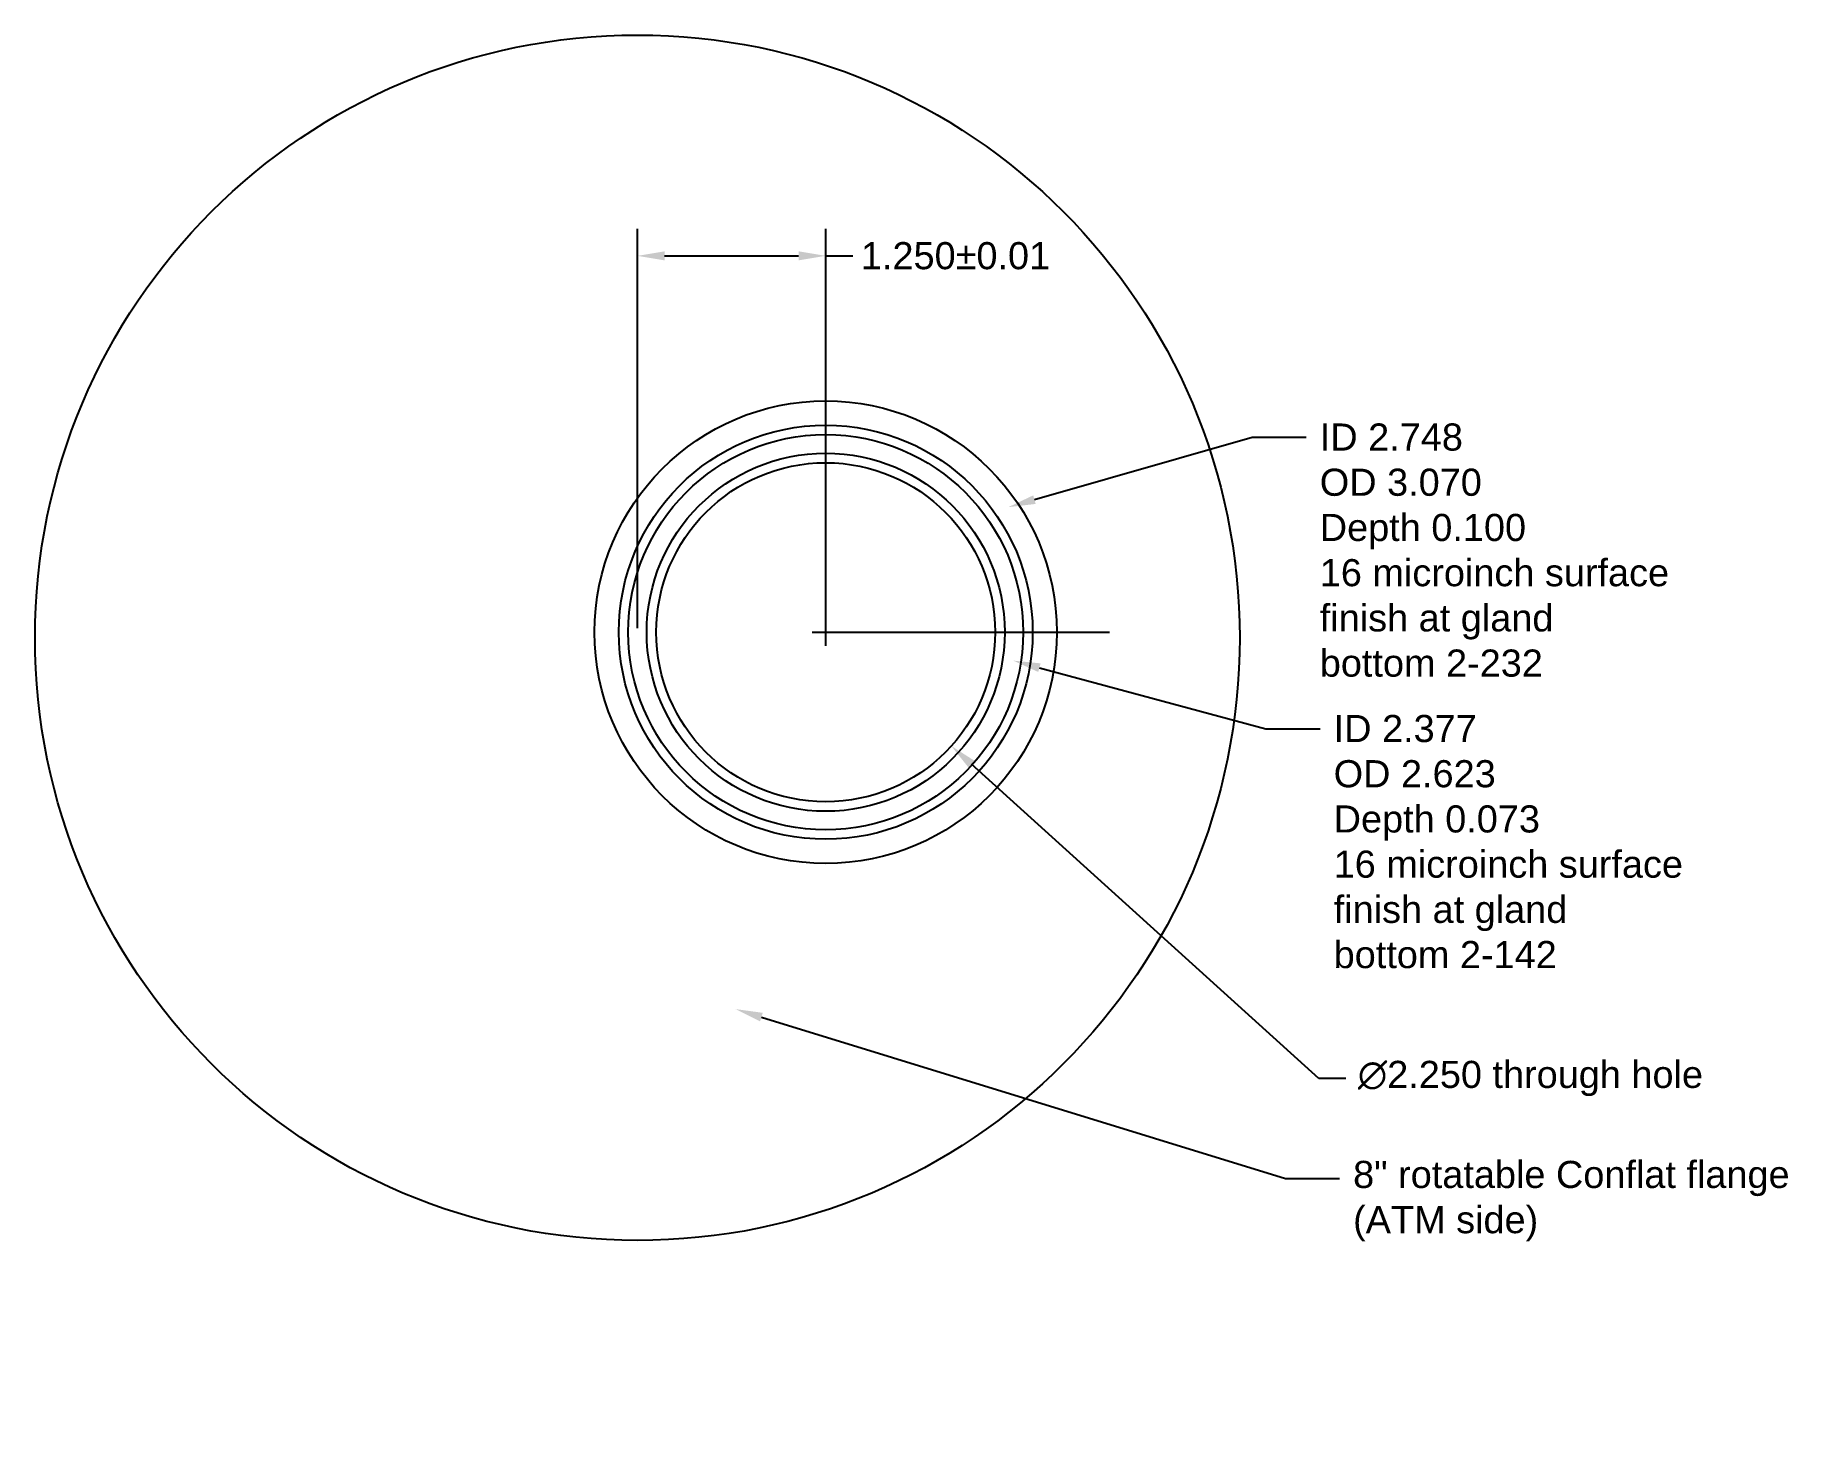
# Model space of a CAD drawing. Header units: inches. Extents: x -5.3 to 6.4, y -5.2 to 4.
import ezdxf
from ezdxf import colors
from ezdxf.entities.mleader import LeaderData, LeaderLine
from ezdxf.math import Vec2, Vec3

# ---------------------------------------------------------------- set-up
doc = ezdxf.new("R2010")
doc.units = ezdxf.units.IN
doc.header["$MEASUREMENT"] = 0
doc.styles.get("Standard").update_dxf_attribs({"font": 'arial.ttf'})
doc.dimstyles.get("Standard").update_dxf_attribs({"dimtxt": 0.18, "dimasz": 0.18, "dimexe": 0.18, "dimexo": 0.0625, "dimgap": 0.09, "dimtad": 0, "dimtih": 1, "dimtoh": 1, "dimdec": 4, "dimzin": 0, "dimdsep": 46, "dimtxsty": 'Standard', "dimcen": 0.09, "dimadec": 0, "dimazin": 0, "dimtfac": 1, "dimtdec": 4, "dimtofl": 0, "dimtmove": 0, "dimatfit": 3, "dimfxl": 1, "dimtolj": 1, "dimtzin": 0, "dimarcsym": 0})

# ---------------------------------------------------------------- blocks, each defined once
blk = doc.blocks.new('*D3')
at = {"color": 0, "lineweight": -2, "transparency": 16777216}
for p, q in [((-0.09, 0), (0.09, 0)), ((0, -0.09), (0, 0.09)), ((3.274, -2.962), (0.968, -0.876)), ((3.454, -2.962), (3.274, -2.962))]:
    blk.add_line(p, q, dxfattribs=at)
at = {"color": 0, "transparency": 16777216}
blk.add_solid([(0.988, -0.853), (0.948, -0.898), (0.834, -0.755)], dxfattribs=at)
at = {"layer": 'Defpoints', "color": 0, "transparency": 16777216}
for p in [(-0.834, 0.755), (0.834, -0.755)]:
    blk.add_point(p, dxfattribs=at)
at = {"color": 0, "transparency": 16777216, "insert": (4.68, -2.962), "char_height": 0.18, "attachment_point": 5}
blk.add_mtext('\\A1;∅2.250 through hole', dxfattribs=at)
blk = doc.blocks.new('*D4')
at = {"color": 0, "lineweight": -2, "transparency": 16777216}
for p, q in [((-1.25, 0.026), (-1.25, 2.678)), ((0, 0.062), (0, 2.678)), ((-1.07, 2.498), (-0.18, 2.498)), ((0, 2.498), (0.18, 2.498))]:
    blk.add_line(p, q, dxfattribs=at)
at = {"color": 0, "transparency": 16777216}
for points in [[(-1.07, 2.528), (-1.07, 2.468), (-1.25, 2.498)], [(-0.18, 2.528), (-0.18, 2.468), (0, 2.498)]]:
    blk.add_solid(points, dxfattribs=at)
at = {"layer": 'Defpoints', "color": 0, "transparency": 16777216}
for p in [(0, 2.498), (0, 0), (-1.25, -0.037)]:
    blk.add_point(p, dxfattribs=at)
at = {"color": 0, "transparency": 16777216, "insert": (0.862, 2.498), "char_height": 0.18, "width": 1.1249, "attachment_point": 5}
blk.add_mtext('\\A1;1.250%%P0.01', dxfattribs=at)

msp = doc.modelspace()

# ---------------------------------------------------------------- linework, layer by layer
msp.add_line((0, 0), (1.8854, 0))
for centre, radius in [((-1.2505, -0.0367), 4), ((0, 0), 1.535), ((0, 0), 1.374), ((0, 0), 1.3115), ((0, 0), 1.1885), ((0, 0), 1.125)]:
    msp.add_circle(centre, radius)

# ---------------------------------------------------------------- dimensions: what is measured, and where the dimension line sits
dim = msp.add_linear_dim(base=(0, 2.49769), p1=(-1.25046, -0.03668), p2=(0, 0), text='<>%%P0.01', dimstyle='Standard', override={"dimdec": 3})
dim.commit()
dim.dimension.update_dxf_attribs({"geometry": '*D4', "text_midpoint": (0.86157, 2.49769)})
dim = msp.add_diameter_dim_2p(p1=(-0.8342, 0.7548), p2=(0.8342, -0.7548), text='<> through hole', dimstyle='Standard', override={"dimdec": 3})
dim.commit()
dim.dimension.update_dxf_attribs({"geometry": '*D3', "text_midpoint": (4.6797, -2.962), "dimtype": 163})

# ---------------------------------------------------------------- leaders
ml = msp.add_multileader_mtext('Standard')
ml.set_content('ID 2.748\\POD 3.070\\PDepth 0.100\\P16 microinch surface \\Pfinish at gland bottom 2-232', color=256)
ml.set_leader_properties()
ml.build(insert=Vec2(0, 0))
ml.multileader.update_dxf_attribs({"dogleg_length": 0.36, "arrow_head_size": 0.18})
ctx = ml.context
ctx.base_point, ctx.char_height, ctx.arrow_head_size, ctx.landing_gap_size, ctx.plane_origin = Vec3(3.191, 1.2939), 0.18, 0.18, 0.09, Vec3(1.2129, 0.8302)
notes = []
notes.append((ctx, [(0, (1, 1, 0), (2.831, 1.2939), (1, 0), 0.36, [(0, [(1.2129, 0.8302)], 0, [])])]))
ctx.mtext.insert, ctx.mtext.width, ctx.mtext.flow_direction = Vec3(3.281, 1.3855), 2.336686, 5
ml = msp.add_multileader_mtext('Standard')
ml.set_content('ID 2.377\\POD 2.623\\PDepth 0.073\\P16 microinch surface\\Pfinish at gland \\Pbottom 2-142', color=256)
ml.set_leader_properties()
ml.build(insert=Vec2(0, 0))
ml.multileader.update_dxf_attribs({"dogleg_length": 0.36, "arrow_head_size": 0.18})
ctx = ml.context
ctx.base_point, ctx.char_height, ctx.arrow_head_size, ctx.landing_gap_size, ctx.plane_origin = Vec3(3.2832, -0.6406), 0.18, 0.18, 0.09, Vec3(1.2454, -0.1885)
notes.append((ctx, [(0, (1, 1, 0), (2.9232, -0.6406), (1, 0), 0.36, [(0, [(1.2454, -0.1885)], 0, [])])]))
ctx.mtext.insert, ctx.mtext.flow_direction = Vec3(3.3732, -0.5491), 5
ml = msp.add_multileader_mtext('Standard')
ml.set_content('8" rotatable Conflat flange\\P(ATM side)', color=256)
ml.set_leader_properties()
ml.build(insert=Vec2(0, 0))
ml.multileader.update_dxf_attribs({"dogleg_length": 0.36, "arrow_head_size": 0.18})
ctx = ml.context
ctx.base_point, ctx.char_height, ctx.arrow_head_size, ctx.landing_gap_size, ctx.plane_origin = Vec3(3.4123, -3.6252), 0.18, 0.18, 0.09, Vec3(-3.402, -1.9671)
notes.append((ctx, [(0, (1, 1, 0), (3.0523, -3.6252), (1, 0), 0.36, [(0, [(-0.599, -2.5014)], 0, [])])]))
ctx.mtext.insert, ctx.mtext.flow_direction = Vec3(3.5023, -3.5088), 5
for ctx, leaders in notes:
    for number, flags, end, landing, length, lines in leaders:
        leader = LeaderData()
        leader.index, (leader.has_last_leader_line, leader.has_dogleg_vector, leader.attachment_direction) = number, flags
        leader.last_leader_point, leader.dogleg_vector, leader.dogleg_length = Vec3(end), Vec3(landing), length
        for number, points, colour, breaks in lines:
            line = LeaderLine()
            line.index, line.vertices, line.color, line.breaks = number, Vec3.list(points), colors.encode_raw_color(colour), breaks
            leader.lines.append(line)
        ctx.leaders.append(leader)

doc.saveas('drawing.dxf')
